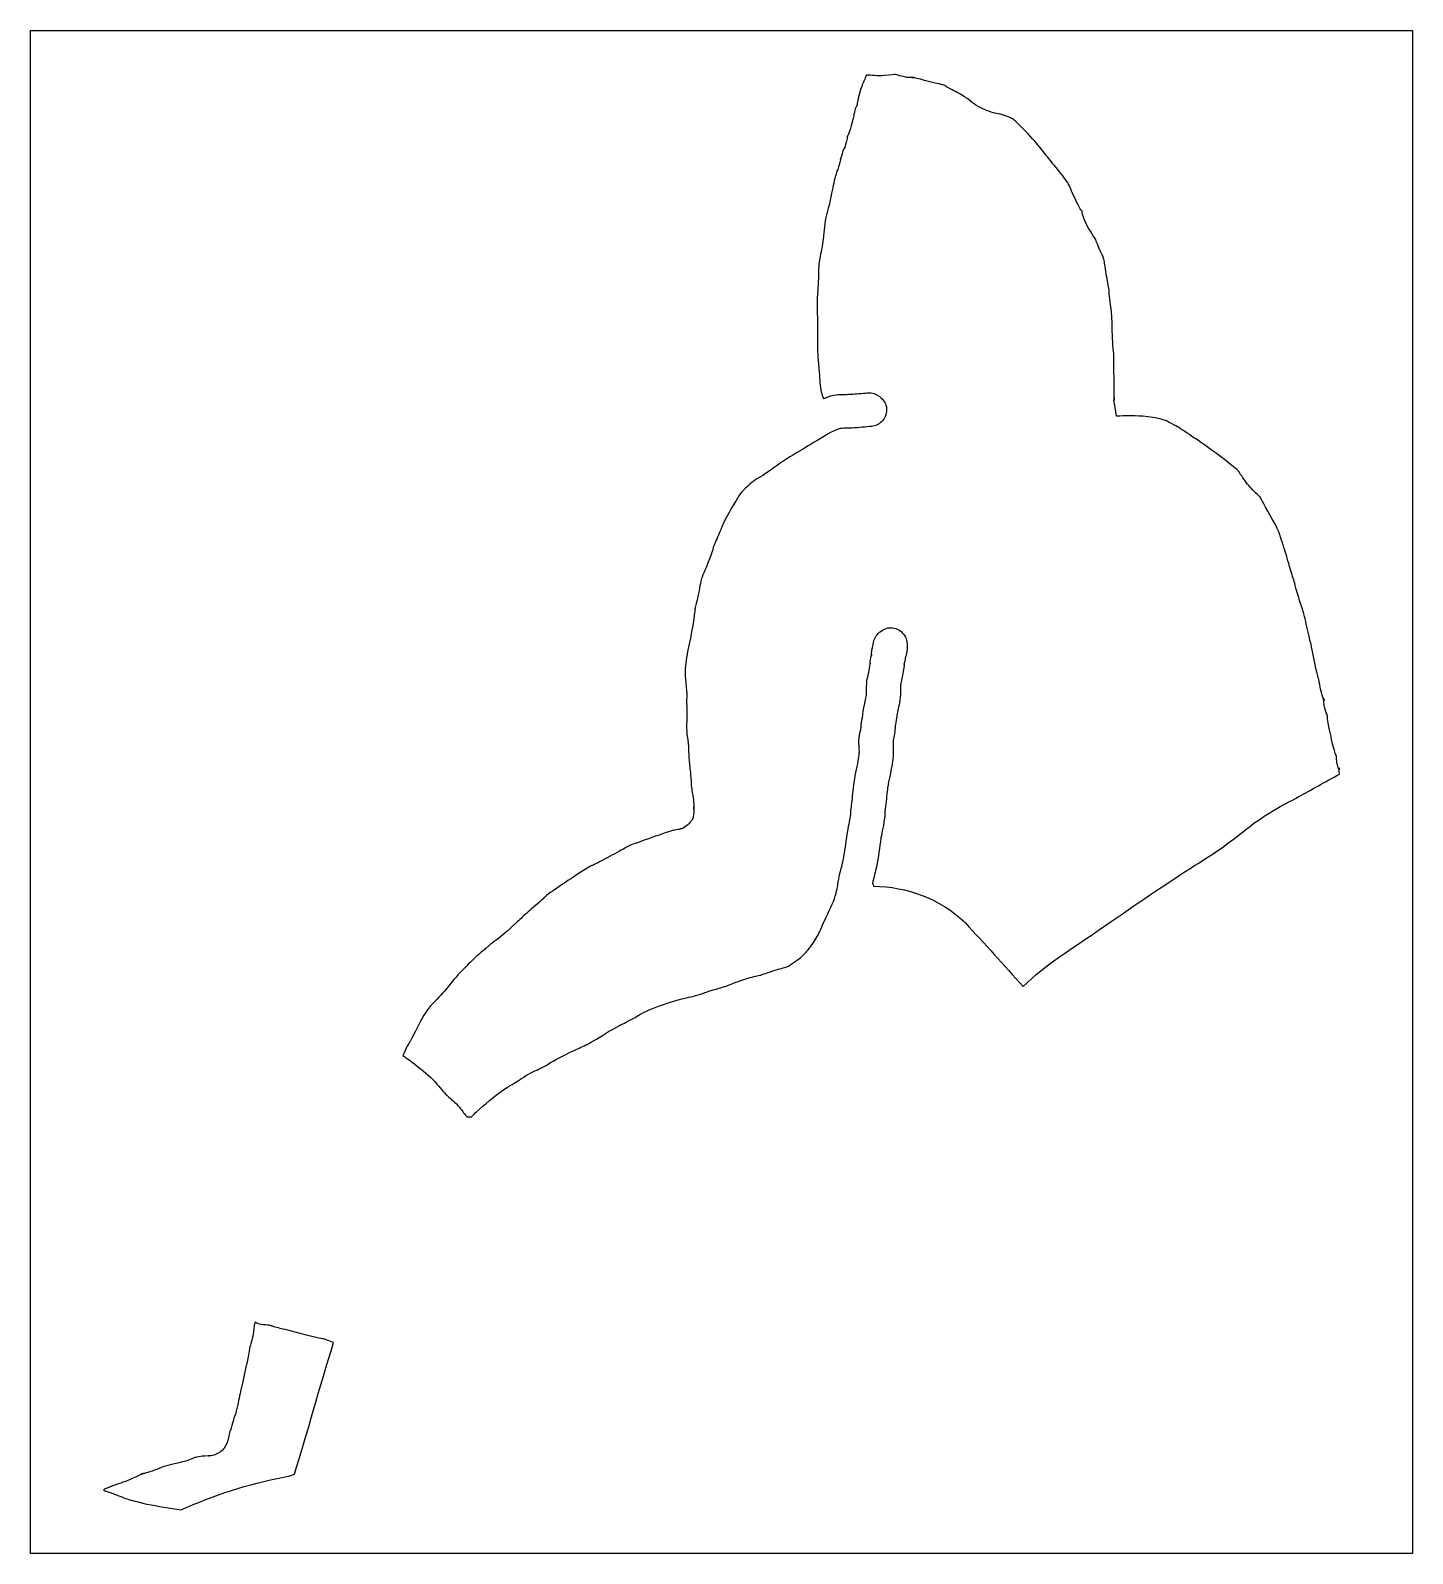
# Model space of a CAD drawing. Header units: millimetres. Extents: x -1461 to -1025, y 571 to 3922.
# Drawn here: x -1421 to -1225, y 3567.4 to 3783.4 of the extents above; entities that cross this region are included whole.
import ezdxf

# ---------------------------------------------------------------- set-up
doc = ezdxf.new("R2010")
doc.units = ezdxf.units.MM
doc.layers.add('Calque_1', color=7, linetype='CONTINUOUS')

msp = doc.modelspace()

# ---------------------------------------------------------------- linework, layer by layer
at = {"layer": 'Calque_1', "color": 5}
msp.add_lwpolyline([(-1421.0135, 3783.39508), (-1321.0134, 3783.39508), (-1225.0136, 3783.39508), (-1225.0136, 3567.39534), (-1421.0135, 3567.39534)], close=True, dxfattribs=at)
at = {"layer": 'Calque_1', "color": 7}
for points in [[(-1298.4298, 3777.21215), (-1298.4398, 3777.21015), (-1298.4298, 3777.20815), (-1298.4298, 3777.21015)], [(-1291.3284, 3775.58034)], [(-1267.3361, 3731.19035)], [(-1301.7531, 3694.77494)], [(-1297.0909, 3693.5807)], [(-1237.5777, 3688.38304)], [(-1237.1105, 3686.35323), (-1237.1105, 3686.35323)], [(-1326.9474, 3673.32354)]]:
    msp.add_lwpolyline(points, close=True, dxfattribs=at)
for points in [[(-1298.4329, 3777.20826), (-1298.4293, 3777.20815)], [(-1271.8877, 3757.6048), (-1271.8877, 3757.76035)], [(-1267.3482, 3730.92388), (-1267.3482, 3730.95388)], [(-1267.3382, 3731.73456), (-1267.3382, 3731.71646)], [(-1267.3361, 3731.19029), (-1267.3361, 3731.19029), (-1267.3361, 3731.17429)], [(-1267.3361, 3731.03319), (-1267.3361, 3731.09109), (-1267.3361, 3731.06269), (-1267.3361, 3731.07459)], [(-1267.3252, 3730.96208), (-1267.3252, 3731.12796)], [(-1267.2972, 3731.32692), (-1267.3182, 3731.33092)], [(-1266.9797, 3728.6987), (-1267.3022, 3730.48102)], [(-1299.7018, 3728.90664), (-1299.7168, 3728.86534)], [(-1299.6005, 3729.82494), (-1299.6005, 3729.82442), (-1299.6005, 3729.8239), (-1299.6005, 3729.82338), (-1299.6005, 3729.82287), (-1299.6005, 3729.82235), (-1299.6005, 3729.82183), (-1299.6005, 3729.82132), (-1299.6005, 3729.8208), (-1299.6005, 3729.82028), (-1299.6005, 3729.81977), (-1299.6005, 3729.81925), (-1299.6005, 3729.81873), (-1299.6005, 3729.81822), (-1299.6005, 3729.8177), (-1299.6005, 3729.81718), (-1299.6005, 3729.81667), (-1299.6005, 3729.81615), (-1299.6005, 3729.81563), (-1299.6005, 3729.81512), (-1299.6005, 3729.8146)], [(-1297.3337, 3697.94347), (-1297.3337, 3697.93747)], [(-1296.8458, 3697.15353), (-1296.8458, 3697.13653)], [(-1296.6975, 3696.23788), (-1296.6975, 3696.22338), (-1296.6975, 3696.21538)], [(-1301.7017, 3695.26571), (-1301.7017, 3695.26871)], [(-1296.7775, 3695.06145), (-1296.7775, 3695.04545)], [(-1328.1483, 3692.88255), (-1328.1483, 3692.87955)], [(-1327.993, 3688.39455), (-1327.993, 3688.38855)], [(-1327.914, 3686.47808), (-1327.914, 3686.47508)], [(-1303.1557, 3685.26756), (-1303.1557, 3685.27356)], [(-1298.1388, 3686.28888), (-1298.1388, 3686.27648)], [(-1298.4201, 3684.09842), (-1298.4201, 3684.07882)], [(-1298.3951, 3684.69053), (-1298.3951, 3684.68753)], [(-1298.6868, 3682.73317), (-1298.6868, 3682.71247)], [(-1298.6588, 3680.93945), (-1298.6588, 3680.92035)], [(-1298.8081, 3679.45222), (-1298.8081, 3679.43822)], [(-1326.9336, 3672.5674), (-1326.9336, 3672.5634), (-1326.9336, 3672.5554)], [(-1328.7208, 3670.19289), (-1328.7308, 3670.18989)], [(-1327.8545, 3670.69298), (-1327.8645, 3670.68898)], [(-1299.8732, 3671.93326), (-1299.8732, 3671.93026)], [(-1300.3967, 3668.88652), (-1300.3967, 3668.86122)], [(-1301.047, 3664.77257), (-1301.047, 3664.76657), (-1301.047, 3664.76357)], [(-1306.8782, 3660.67527), (-1306.8682, 3660.70317)], [(-1325.3798, 3646.92886), (-1325.3628, 3646.94076)], [(-1367.6158, 3639.32528), (-1367.6258, 3639.31438)], [(-1389.1519, 3600.22864), (-1389.1519, 3600.22664)], [(-1389.1491, 3600.22819), (-1389.1519, 3600.22864)], [(-1405.0037, 3578.72711), (-1404.9937, 3578.73011)], [(-1405.0019, 3578.72701), (-1405.0037, 3578.72711)]]:
    msp.add_lwpolyline(points, dxfattribs=at)
for points in [[(-1303.1019, 3775.58344), (-1302.9414, 3775.82408), (-1303.2205, 3775.22992), (-1303.3783, 3774.70959)], [(-1302.9349, 3775.98393), (-1302.9929, 3775.84627), (-1303.0059, 3775.72772), (-1303.1019, 3775.58344)], [(-1302.6518, 3776.6056), (-1302.7652, 3776.2767), (-1302.8576, 3776.06146), (-1302.9349, 3775.98393)], [(-1302.459, 3777.07844), (-1302.55, 3776.83802), (-1302.6269, 3776.63576), (-1302.6518, 3776.6056)], [(-1299.8922, 3776.99524), (-1300.9399, 3776.93634), (-1301.758, 3777.02294), (-1302.459, 3777.07844)], [(-1298.4293, 3777.20815), (-1298.4303, 3777.15925), (-1298.8681, 3777.05287), (-1299.8922, 3776.99524)], [(-1298.159, 3777.10542), (-1298.3371, 3777.16212), (-1298.3635, 3777.17882), (-1298.4329, 3777.20826)], [(-1297.2407, 3776.84807), (-1297.6144, 3776.93047), (-1297.9175, 3777.02856), (-1298.159, 3777.10542)], [(-1296.5503, 3776.71888), (-1296.7899, 3776.74938), (-1296.9656, 3776.78738), (-1297.2407, 3776.84807)], [(-1295.6785, 3776.73438), (-1295.8018, 3776.71298), (-1296.3107, 3776.68848), (-1296.5503, 3776.71888)], [(-1295.7405, 3776.68478), (-1295.9506, 3776.71268), (-1296.0298, 3776.71268), (-1295.9633, 3776.71268)], [(-1295.9633, 3776.71268), (-1295.8963, 3776.71268), (-1295.5553, 3776.75558), (-1295.6785, 3776.73438)], [(-1293.4874, 3776.11324), (-1294.5099, 3776.35446), (-1295.253, 3776.61757), (-1295.7405, 3776.68478)], [(-1291.332, 3775.58045), (-1291.6933, 3775.74712), (-1292.3653, 3775.8485), (-1293.4874, 3776.11324)], [(-1303.629, 3773.77477), (-1303.629, 3773.67657), (-1303.666, 3773.43921), (-1303.7675, 3773.03786)], [(-1303.4863, 3774.27655), (-1303.5483, 3774.01805), (-1303.5925, 3773.88169), (-1303.629, 3773.77477)], [(-1303.3783, 3774.70959), (-1303.4003, 3774.63599), (-1303.4323, 3774.50086), (-1303.4863, 3774.27655)], [(-1291.2604, 3775.55454), (-1291.3204, 3775.58674), (-1291.3354, 3775.58984), (-1291.3284, 3775.58034)], [(-1290.8943, 3775.30605), (-1291.1833, 3775.47128), (-1291.3183, 3775.56163), (-1291.332, 3775.58045)], [(-1291.3284, 3775.58034), (-1291.3084, 3775.57134), (-1291.2784, 3775.56404), (-1291.2604, 3775.55454)], [(-1289.0686, 3774.32575), (-1289.4476, 3774.57202), (-1290.0714, 3774.83403), (-1290.8943, 3775.30605)], [(-1287.7136, 3773.41314), (-1288.1089, 3773.70355), (-1288.5668, 3773.99954), (-1289.0686, 3774.32575)], [(-1304.2114, 3771.61521), (-1304.2314, 3771.54311), (-1304.2584, 3771.1436), (-1304.462, 3770.45507)], [(-1303.9876, 3772.40844), (-1304.0546, 3772.19146), (-1304.1231, 3771.93967), (-1304.2114, 3771.61521)], [(-1303.8837, 3772.62497), (-1303.8937, 3772.59727), (-1303.9717, 3772.45689), (-1303.9876, 3772.40844)], [(-1303.7675, 3773.03786), (-1303.8035, 3772.89575), (-1303.7105, 3773.11806), (-1303.8837, 3772.62497)], [(-1286.9302, 3772.80543), (-1287.5624, 3773.19249), (-1287.7787, 3773.46098), (-1287.7136, 3773.41314)], [(-1284.4518, 3771.72746), (-1285.3732, 3771.98622), (-1286.1138, 3772.30552), (-1286.9302, 3772.80543)], [(-1283.4508, 3771.52695), (-1283.4608, 3771.52995), (-1283.8035, 3771.54525), (-1284.4518, 3771.72746)], [(-1281.5962, 3770.78074), (-1281.9381, 3771.03985), (-1282.6158, 3771.30965), (-1283.4508, 3771.52695)], [(-1304.462, 3770.45507), (-1304.534, 3770.21097), (-1304.622, 3769.68739), (-1304.9049, 3768.98746)], [(-1280.296, 3769.49607), (-1280.9204, 3770.10993), (-1281.3349, 3770.58276), (-1281.5962, 3770.78074)], [(-1279.8903, 3769.1333), (-1279.8443, 3769.0861), (-1279.9893, 3769.195), (-1280.296, 3769.49607)], [(-1305.4149, 3767.2222), (-1305.4579, 3767.09305), (-1305.4899, 3766.99788), (-1305.5255, 3766.90025)], [(-1305.1906, 3768.31825), (-1305.1586, 3768.34815), (-1305.1696, 3767.96453), (-1305.4149, 3767.2222)], [(-1304.9049, 3768.98746), (-1305.0844, 3768.54307), (-1305.1922, 3768.2947), (-1305.1906, 3768.31825)], [(-1277.1908, 3765.97122), (-1278.1229, 3767.12358), (-1278.9921, 3768.22258), (-1279.8903, 3769.1333)], [(-1306.1601, 3765.08796), (-1306.1261, 3765.2271), (-1306.1311, 3765.03476), (-1306.2645, 3764.53192)], [(-1305.9053, 3765.90651), (-1306.0379, 3765.42939), (-1306.1421, 3765.16233), (-1306.1601, 3765.08796)], [(-1305.7983, 3766.34266), (-1305.7883, 3766.35566), (-1305.8093, 3766.25296), (-1305.9053, 3765.90651)], [(-1305.5255, 3766.90025), (-1305.5595, 3766.80755), (-1305.4555, 3766.86075), (-1305.7983, 3766.34266)], [(-1275.5934, 3763.98788), (-1276.1499, 3764.66545), (-1276.6757, 3765.33445), (-1277.1908, 3765.97122)], [(-1306.6996, 3763.29892), (-1306.7796, 3763.04156), (-1306.8578, 3762.74744), (-1306.943, 3762.41939)], [(-1306.2645, 3764.53192), (-1306.4545, 3763.81371), (-1306.6614, 3763.42137), (-1306.6996, 3763.29892)], [(-1273.8742, 3761.72187), (-1274.2725, 3762.40684), (-1274.872, 3763.10946), (-1275.5934, 3763.98788)], [(-1306.943, 3762.41939), (-1307.164, 3761.56846), (-1307.3336, 3760.61375), (-1307.5435, 3759.58339)], [(-1272.9182, 3759.64034), (-1273.3769, 3760.57368), (-1273.6235, 3761.29081), (-1273.8742, 3761.72187)], [(-1307.5435, 3759.58339), (-1307.8133, 3758.25896), (-1308.1744, 3757.20894), (-1308.3124, 3756.36188)], [(-1272.2329, 3758.27143), (-1272.5262, 3758.79938), (-1272.7344, 3759.26648), (-1272.9182, 3759.64034)], [(-1308.3124, 3756.36188), (-1308.4769, 3755.35257), (-1308.5208, 3754.12724), (-1308.7609, 3752.71352)], [(-1271.8877, 3757.76035), (-1271.9767, 3757.87587), (-1272.0794, 3757.9951), (-1272.2329, 3758.27143)], [(-1271.7311, 3757.04308), (-1271.7741, 3757.16042), (-1271.8041, 3757.11268), (-1271.8877, 3757.6048)], [(-1271.5689, 3756.62192), (-1271.6379, 3756.79723), (-1271.6885, 3756.92577), (-1271.7311, 3757.04308)], [(-1269.9793, 3753.80039), (-1270.2895, 3754.37305), (-1271.0261, 3755.24704), (-1271.5689, 3756.62192)], [(-1308.7609, 3752.71352), (-1308.9286, 3751.72615), (-1309.1287, 3750.9226), (-1309.2002, 3750.27956)], [(-1269.3132, 3752.14829), (-1269.6894, 3752.99022), (-1269.8477, 3753.55745), (-1269.9793, 3753.80039)], [(-1269.0135, 3751.59535), (-1268.9615, 3751.48965), (-1269.0945, 3751.65805), (-1269.3132, 3752.14829)], [(-1309.2002, 3750.27956), (-1309.2892, 3749.48383), (-1309.2512, 3748.52206), (-1309.3061, 3747.34382)], [(-1268.7944, 3750.94785), (-1268.9466, 3751.46177), (-1268.8764, 3751.31632), (-1269.0135, 3751.59535)], [(-1268.4647, 3748.88389), (-1268.6362, 3749.87197), (-1268.6799, 3750.56156), (-1268.7944, 3750.94785)], [(-1268.057, 3746.58119), (-1268.112, 3747.17033), (-1268.2996, 3747.93298), (-1268.4647, 3748.88389)], [(-1309.4105, 3746.00437), (-1309.4715, 3744.61412), (-1309.4105, 3743.11317), (-1309.3955, 3741.51472)], [(-1309.3061, 3747.34382), (-1309.3341, 3746.73994), (-1309.3971, 3746.29533), (-1309.4105, 3746.00437)], [(-1268.006, 3745.72078), (-1268.045, 3746.15631), (-1268.044, 3746.44443), (-1268.057, 3746.58119)], [(-1267.6695, 3742.97469), (-1267.7145, 3743.68023), (-1267.9053, 3744.58863), (-1268.006, 3745.72078)], [(-1309.3955, 3741.51472), (-1309.3855, 3740.05565), (-1309.4325, 3738.69766), (-1309.3725, 3737.43952)], [(-1267.5388, 3739.20231), (-1267.6258, 3740.59214), (-1267.5988, 3741.85561), (-1267.6695, 3742.97469)], [(-1267.3962, 3737.60137), (-1267.4162, 3737.98595), (-1267.4962, 3738.51723), (-1267.5388, 3739.20231)], [(-1309.3725, 3737.43952), (-1309.3385, 3736.73954), (-1309.2735, 3736.20051), (-1309.1963, 3735.36109)], [(-1267.3462, 3733.79334), (-1267.3622, 3735.14861), (-1267.3352, 3736.42094), (-1267.3962, 3737.60137)], [(-1309.1963, 3735.36109), (-1309.0922, 3734.22389), (-1309.0657, 3733.24635), (-1308.9395, 3732.43207)], [(-1267.3282, 3731.82188), (-1267.2952, 3732.31271), (-1267.3382, 3732.978), (-1267.3462, 3733.79334)], [(-1308.9395, 3732.43207), (-1308.8895, 3732.11227), (-1308.7363, 3731.69117), (-1308.5359, 3731.18253)], [(-1308.5359, 3731.18253), (-1308.3195, 3731.27073), (-1308.1161, 3731.36808), (-1307.8863, 3731.44608)], [(-1307.8863, 3731.44608), (-1306.8105, 3731.81126), (-1305.8821, 3731.77898), (-1305.2663, 3731.7856)], [(-1305.2663, 3731.7856), (-1305.1673, 3731.7856), (-1305.0523, 3731.7992), (-1304.9506, 3731.8026)], [(-1304.9506, 3731.8026), (-1304.2295, 3731.8264), (-1303.4347, 3731.9003), (-1302.5755, 3731.9783)], [(-1302.5755, 3731.9783), (-1302.4453, 3731.9902), (-1302.3292, 3732.0011), (-1302.1957, 3732.0124)], [(-1302.1957, 3732.0124), (-1301.633739, 3732.033166), (-1301.08233, 3731.855939), (-1300.6377, 3731.51165)], [(-1300.6377, 3731.51165), (-1300.536319, 3731.438931), (-1300.440763, 3731.358417), (-1300.3519, 3731.27084)], [(-1300.3519, 3731.27084), (-1299.940475, 3730.891252), (-1299.674679, 3730.379787), (-1299.6005, 3729.82494)], [(-1267.3382, 3730.73526), (-1267.3662, 3731.05694), (-1267.3482, 3730.9096), (-1267.3482, 3730.92388)], [(-1267.3382, 3731.71646), (-1267.3482, 3731.66426), (-1267.3386, 3731.71146), (-1267.3282, 3731.82188)], [(-1267.3482, 3730.95388), (-1267.3482, 3730.99178), (-1267.3352, 3731.01098), (-1267.3352, 3731.04738)], [(-1267.3282, 3731.25552), (-1267.3282, 3731.48063), (-1267.3382, 3731.71286), (-1267.3382, 3731.73456)], [(-1267.3022, 3730.48102), (-1267.3022, 3730.48104), (-1267.3342, 3730.69505), (-1267.3382, 3730.73526)], [(-1267.3361, 3731.07459), (-1267.3361, 3731.15139), (-1267.3361, 3731.19299), (-1267.3361, 3731.19035)], [(-1267.3361, 3731.17429), (-1267.3361, 3731.16529), (-1267.3261, 3731.12359), (-1267.3261, 3731.10399)], [(-1267.3261, 3731.10399), (-1267.3261, 3731.08439), (-1267.3361, 3731.04139), (-1267.3361, 3731.03319)], [(-1267.3352, 3731.04738), (-1267.3352, 3731.03048), (-1267.335, 3731.03438), (-1267.3352, 3731.01168)], [(-1267.3352, 3731.01168), (-1267.3352, 3730.99708), (-1267.3252, 3730.98348), (-1267.3252, 3730.96208)], [(-1267.3182, 3731.33092), (-1267.3182, 3731.33092), (-1267.3282, 3731.28862), (-1267.3282, 3731.25552)], [(-1267.3252, 3731.12796), (-1267.3252, 3731.20276), (-1267.3052, 3731.25844), (-1267.2972, 3731.32692)], [(-1299.7168, 3728.86534), (-1299.809481, 3728.585958), (-1299.952765, 3728.326009), (-1300.1395, 3728.09847)], [(-1299.6005, 3729.8146), (-1299.575819, 3729.508252), (-1299.610209, 3729.200015), (-1299.7018, 3728.90664)], [(-1263.2389, 3728.6775), (-1265.011, 3728.78794), (-1265.5631, 3728.7391), (-1266.9797, 3728.6987)], [(-1260.4933, 3728.21344), (-1261.3692, 3728.46792), (-1262.2841, 3728.61686), (-1263.2389, 3728.6775)], [(-1259.9378, 3728.05583), (-1259.9148, 3728.04573), (-1260.0997, 3728.09903), (-1260.4933, 3728.21344)], [(-1306.3437, 3726.89594), (-1307.3381, 3726.55839), (-1308.4904, 3725.80269), (-1309.866, 3724.99063)], [(-1305.2161, 3726.98124), (-1305.9538, 3726.97324), (-1306.0921, 3726.98141), (-1306.3437, 3726.89594)], [(-1304.9412, 3727.00084), (-1305.0412, 3726.99784), (-1305.1147, 3726.98124), (-1305.2161, 3726.98124)], [(-1302.0334, 3727.20806), (-1302.9162, 3727.12766), (-1303.8845, 3727.02804), (-1304.9412, 3727.00084)], [(-1301.7874, 3727.22506), (-1301.8604, 3727.21906), (-1301.9587, 3727.21486), (-1302.0334, 3727.20806)], [(-1301.7374, 3727.23956), (-1301.754014, 3727.234546), (-1301.770681, 3727.229712), (-1301.7874, 3727.22506)], [(-1300.9385, 3727.47004), (-1301.189362, 3727.347317), (-1301.459719, 3727.26932), (-1301.7374, 3727.23956)], [(-1300.8495, 3727.51554), (-1300.878848, 3727.499757), (-1300.908521, 3727.484587), (-1300.9385, 3727.47004)], [(-1300.1885, 3728.04367), (-1300.37582, 3727.829872), (-1300.59963, 3727.651051), (-1300.8495, 3727.51554)], [(-1300.1395, 3728.09847), (-1300.155553, 3728.079954), (-1300.171888, 3728.061685), (-1300.1885, 3728.04367)], [(-1258.2102, 3727.11325), (-1258.3917, 3727.22631), (-1260.087, 3728.12036), (-1259.9378, 3728.05583)], [(-1255.6729, 3725.4131), (-1256.5763, 3726.021), (-1257.4088, 3726.61393), (-1258.2102, 3727.11325)], [(-1309.866, 3724.99063), (-1310.986, 3724.32952), (-1312.1008, 3723.64993), (-1313.2234, 3722.96027)], [(-1251.1595, 3722.10167), (-1252.5888, 3723.26864), (-1254.1011, 3724.35545), (-1255.6729, 3725.4131)], [(-1314.7602, 3721.99702), (-1314.9086, 3721.89375), (-1315.1545, 3721.68673), (-1315.5281, 3721.41773)], [(-1314.014, 3722.46882), (-1314.3809, 3722.23954), (-1314.8973, 3721.90169), (-1314.7602, 3721.99702)], [(-1313.2234, 3722.96027), (-1313.2634, 3722.93537), (-1313.6472, 3722.69809), (-1314.014, 3722.46882)], [(-1249.9869, 3721.19733), (-1250.2324, 3721.40522), (-1250.6442, 3721.68096), (-1251.1595, 3722.10167)], [(-1318.1254, 3719.72481), (-1318.7463, 3719.32119), (-1319.9173, 3718.24378), (-1320.3036, 3717.72803)], [(-1317.1652, 3720.29376), (-1317.6491, 3719.97801), (-1317.9861, 3719.81535), (-1318.1254, 3719.72481)], [(-1315.5281, 3721.41773), (-1316.0589, 3721.03559), (-1316.614, 3720.65346), (-1317.1652, 3720.29376)], [(-1249.5167, 3720.66197), (-1249.7004, 3720.8826), (-1249.914, 3721.13547), (-1249.9869, 3721.19733)], [(-1249.2376, 3720.22995), (-1249.2896, 3720.32145), (-1249.4323, 3720.33301), (-1249.5167, 3720.66197)], [(-1248.7638, 3719.52819), (-1248.9769, 3719.82081), (-1249.0755, 3719.94526), (-1249.2376, 3720.22995)], [(-1247.2646, 3717.8394), (-1247.7726, 3718.32554), (-1248.2963, 3718.88639), (-1248.7638, 3719.52819)], [(-1320.3036, 3717.72803), (-1320.6048, 3717.32578), (-1320.9192, 3716.77025), (-1321.3206, 3716.10229)], [(-1246.705, 3717.32522), (-1246.744, 3717.37322), (-1246.8496, 3717.4421), (-1247.2646, 3717.8394)], [(-1321.3206, 3716.10229), (-1321.9006, 3715.13699), (-1322.4236, 3714.24293), (-1322.8073, 3713.37377)], [(-1245.8632, 3715.79146), (-1246.3062, 3716.60159), (-1246.5545, 3717.14083), (-1246.705, 3717.32522)], [(-1243.8235, 3711.87491), (-1244.2232, 3713.02563), (-1245.022, 3714.25339), (-1245.8632, 3715.79146)], [(-1322.8073, 3713.37377), (-1322.9906, 3712.95846), (-1323.1795, 3712.43507), (-1323.4377, 3711.83071)], [(-1323.4377, 3711.83071), (-1323.7812, 3711.02708), (-1324.1002, 3710.39204), (-1324.2589, 3709.9161)], [(-1243.6566, 3711.24187), (-1243.8134, 3711.72857), (-1243.8478, 3711.94524), (-1243.8235, 3711.87491)], [(-1243.3594, 3710.43623), (-1243.3944, 3710.54032), (-1243.5146, 3710.80176), (-1243.6566, 3711.24187)], [(-1324.4471, 3709.18126), (-1324.8957, 3707.80798), (-1325.4421, 3706.75105), (-1325.7716, 3705.85382)], [(-1324.4211, 3709.24586), (-1324.4311, 3709.21886), (-1324.4391, 3709.20806), (-1324.4471, 3709.18126)], [(-1324.2589, 3709.9161), (-1324.2159, 3710.04339), (-1324.2399, 3709.81175), (-1324.4211, 3709.24586)], [(-1242.4623, 3707.38422), (-1242.7698, 3708.46716), (-1243.0436, 3709.49549), (-1243.3594, 3710.43623)], [(-1241.7905, 3705.24792), (-1241.9645, 3705.84744), (-1242.2251, 3706.54841), (-1242.4623, 3707.38422)], [(-1325.8396, 3705.68329), (-1325.9975, 3705.22445), (-1326.1241, 3704.24119), (-1326.3476, 3703.15166)], [(-1325.7716, 3705.85382), (-1325.7886, 3705.80782), (-1325.8236, 3705.72843), (-1325.8396, 3705.68329)], [(-1241.4314, 3703.8387), (-1241.6212, 3704.4747), (-1241.7053, 3704.95421), (-1241.7905, 3705.24792)], [(-1326.3476, 3703.15166), (-1326.5103, 3702.35839), (-1326.7041, 3701.79557), (-1326.7755, 3701.42928)], [(-1240.4284, 3700.65079), (-1240.6808, 3701.59606), (-1241.073, 3702.63837), (-1241.4314, 3703.8387)], [(-1326.8455, 3700.77713), (-1326.8815, 3700.41978), (-1326.9015, 3700.12972), (-1326.954, 3699.77719)], [(-1326.7755, 3701.42928), (-1326.7375, 3701.62158), (-1326.8105, 3701.13445), (-1326.8455, 3700.77713)], [(-1239.7426, 3697.67371), (-1239.984, 3698.73928), (-1240.1832, 3699.733), (-1240.4284, 3700.65079)], [(-1326.967, 3699.70849), (-1327.1586, 3698.44648), (-1327.4176, 3697.27047), (-1327.647, 3696.16917)], [(-1326.954, 3699.77719), (-1326.954, 3699.75259), (-1326.964, 3699.73309), (-1326.967, 3699.70849)], [(-1300.8104, 3697.8613), (-1300.723638, 3697.956939), (-1300.629298, 3698.045419), (-1300.5283, 3698.12588)], [(-1300.5283, 3698.12588), (-1300.103367, 3698.488762), (-1299.565129, 3698.691994), (-1299.0064, 3698.70053)], [(-1299.0064, 3698.70053), (-1298.370529, 3698.679856), (-1297.768885, 3698.407553), (-1297.3337, 3697.94347)], [(-1297.3337, 3697.93747), (-1297.121857, 3697.7102), (-1296.956158, 3697.44396), (-1296.8458, 3697.15353)], [(-1327.647, 3696.16917), (-1327.8915, 3694.99543), (-1328.0995, 3693.90093), (-1328.1483, 3692.88255)], [(-1301.7017, 3695.26871), (-1301.6617, 3695.52684), (-1301.7187, 3695.47246), (-1301.5477, 3696.00769)], [(-1301.5477, 3696.00769), (-1301.5257, 3696.07679), (-1301.5477, 3696.15681), (-1301.4827, 3696.30844)], [(-1301.4827, 3696.30844), (-1301.4825, 3696.34364), (-1301.4832, 3696.33934), (-1301.4827, 3696.37974)], [(-1301.4827, 3696.37974), (-1301.437933, 3696.936806), (-1301.200162, 3697.460785), (-1300.8104, 3697.8613)], [(-1296.8458, 3697.13653), (-1296.739459, 3696.849192), (-1296.689119, 3696.54415), (-1296.6975, 3696.23788)], [(-1296.6975, 3696.21538), (-1296.6975, 3696.23598), (-1296.6135, 3695.84618), (-1296.7775, 3695.08625)], [(-1239.3287, 3695.99939), (-1239.4247, 3696.44511), (-1239.5898, 3696.99924), (-1239.7426, 3697.67371)], [(-1238.553, 3692.2513), (-1238.838, 3693.54747), (-1239.0702, 3694.8011), (-1239.3287, 3695.99939)], [(-1302.2273, 3691.91863), (-1302.1026, 3692.5858), (-1301.973, 3693.1877), (-1301.9043, 3693.68287)], [(-1301.9043, 3693.68287), (-1301.9393, 3693.4276), (-1301.9633, 3693.60057), (-1301.8753, 3694.19084)], [(-1301.8753, 3694.19084), (-1301.8343, 3694.46491), (-1301.7943, 3694.64998), (-1301.7637, 3694.77479)], [(-1301.7637, 3694.77479), (-1301.7637, 3694.84809), (-1301.7457, 3694.98375), (-1301.7017, 3695.26571)], [(-1301.7531, 3694.77494), (-1301.7631, 3694.68214), (-1301.7431, 3694.71404), (-1301.7051, 3694.95167)], [(-1301.7051, 3694.95167), (-1301.7051, 3694.94967), (-1301.7261, 3694.88377), (-1301.7531, 3694.77494)], [(-1296.9845, 3694.20155), (-1297.0415, 3693.84435), (-1297.086, 3693.67084), (-1297.1117, 3693.5804)], [(-1296.9575, 3694.41342), (-1296.9685, 3694.32972), (-1296.9675, 3694.32242), (-1296.9845, 3694.20155)], [(-1296.9475, 3694.44032), (-1296.9475, 3694.42732), (-1296.9475, 3694.42682), (-1296.9575, 3694.41342)], [(-1296.7775, 3695.04545), (-1296.8175, 3694.85672), (-1296.8225, 3694.73199), (-1296.9475, 3694.44032)], [(-1296.7775, 3695.08625), (-1296.7875, 3695.06955), (-1296.7776, 3695.07825), (-1296.7775, 3695.06145)], [(-1328.1483, 3692.87955), (-1328.1383, 3692.98589), (-1328.1483, 3691.61588), (-1328.1623, 3691.95092)], [(-1328.1623, 3691.95092), (-1328.1393, 3691.48057), (-1328.0231, 3690.74734), (-1327.983, 3689.86784)], [(-1302.3859, 3691.09491), (-1302.3269, 3691.64636), (-1302.2273, 3691.91466), (-1302.2273, 3691.91863)], [(-1297.1597, 3693.02594), (-1297.2636, 3692.27775), (-1297.412, 3691.60854), (-1297.5183, 3691.04001)], [(-1297.1117, 3693.5804), (-1297.1017, 3693.5638), (-1297.1113, 3693.39617), (-1297.1597, 3693.04244)], [(-1297.1597, 3693.04244), (-1297.1597, 3693.02234), (-1297.1597, 3693.04644), (-1297.1597, 3693.02594)], [(-1297.1169, 3693.4872), (-1297.1176, 3693.4832), (-1297.1009, 3693.5449), (-1297.0909, 3693.5807)], [(-1297.0909, 3693.5807), (-1297.1009, 3693.5897), (-1297.1039, 3693.5694), (-1297.1169, 3693.4872)], [(-1238.3065, 3691.3542), (-1238.3175, 3691.4066), (-1238.4313, 3691.69777), (-1238.553, 3692.2513)], [(-1327.983, 3689.86784), (-1327.8675, 3688.95575), (-1327.993, 3688.44244), (-1327.993, 3688.39455)], [(-1302.4679, 3689.08005), (-1302.4259, 3689.37225), (-1302.4979, 3690.04301), (-1302.3859, 3691.09491)], [(-1297.6222, 3690.55012), (-1297.6522, 3690.20105), (-1297.5782, 3689.49609), (-1297.7222, 3688.44534)], [(-1297.5183, 3691.04001), (-1297.5773, 3690.7238), (-1297.6133, 3690.56104), (-1297.6222, 3690.55012)], [(-1238.1153, 3690.25762), (-1238.2214, 3690.77657), (-1238.2619, 3691.1465), (-1238.3065, 3691.3542)], [(-1237.7019, 3688.72438), (-1237.9133, 3689.36499), (-1237.9917, 3689.65273), (-1238.1153, 3690.25762)], [(-1327.993, 3688.38855), (-1327.983, 3687.92205), (-1327.914, 3687.28612), (-1327.914, 3686.47808)], [(-1302.8622, 3687.10601), (-1302.7146, 3687.94324), (-1302.5374, 3688.59216), (-1302.4679, 3689.08005)], [(-1297.7332, 3688.35284), (-1297.8598, 3687.49202), (-1298.0459, 3686.81022), (-1298.1388, 3686.28888)], [(-1297.7222, 3688.40714), (-1297.7222, 3688.38434), (-1297.7322, 3688.37534), (-1297.7332, 3688.35284)], [(-1297.7222, 3688.44534), (-1297.7222, 3688.42624), (-1297.7217, 3688.42624), (-1297.7222, 3688.40714)], [(-1237.5841, 3688.3828), (-1237.6061, 3688.4413), (-1237.6431, 3688.54508), (-1237.7019, 3688.72438)], [(-1237.5321, 3687.65003), (-1237.5731, 3687.91638), (-1237.5821, 3688.17826), (-1237.5841, 3688.3828)], [(-1237.5777, 3688.66468), (-1237.5777, 3688.65668), (-1237.5787, 3688.52291), (-1237.5777, 3688.38304)], [(-1237.5677, 3688.40888), (-1237.5327, 3688.27429), (-1237.5777, 3688.68428), (-1237.5777, 3688.66468)], [(-1237.5777, 3688.38308), (-1237.5517, 3688.31488), (-1237.5467, 3688.31358), (-1237.5677, 3688.40888)], [(-1237.1414, 3686.39016), (-1237.2533, 3686.60318), (-1237.4641, 3687.20667), (-1237.5321, 3687.65003)], [(-1327.914, 3686.47508), (-1327.9142, 3685.63828), (-1327.982, 3685.01155), (-1327.968, 3684.58941)], [(-1303.1827, 3684.65985), (-1303.2007, 3684.50186), (-1303.2237, 3684.70685), (-1303.1557, 3685.26756)], [(-1303.1557, 3685.27356), (-1303.0937, 3685.77335), (-1303.0147, 3686.02132), (-1303.0121, 3686.03269)], [(-1303.0121, 3686.03269), (-1302.9771, 3686.25201), (-1302.9491, 3686.61322), (-1302.8622, 3687.10601)], [(-1298.2768, 3685.27396), (-1298.3478, 3684.83549), (-1298.4007, 3684.64505), (-1298.3951, 3684.69053)], [(-1298.1388, 3686.27648), (-1298.1728, 3686.08127), (-1298.2008, 3685.74433), (-1298.2768, 3685.27396)], [(-1237.1164, 3686.35296), (-1237.1164, 3686.35096), (-1237.1064, 3686.32526), (-1237.1414, 3686.39016)], [(-1237.1064, 3686.31316), (-1237.1164, 3686.34596), (-1237.1164, 3686.35146), (-1237.1164, 3686.35296)], [(-1236.9219, 3684.92048), (-1237.0614, 3685.76157), (-1237.0645, 3686.16991), (-1237.1064, 3686.31316)], [(-1327.968, 3684.58941), (-1327.958, 3684.28609), (-1327.937, 3684.04686), (-1327.919, 3683.79101)], [(-1327.919, 3683.79101), (-1327.909, 3683.6462), (-1327.906, 3683.46893), (-1327.891, 3683.33987)], [(-1327.891, 3683.33987), (-1327.908, 3683.49727), (-1327.837, 3683.30047), (-1327.7716, 3682.72854)], [(-1303.4598, 3681.0487), (-1303.4498, 3681.43319), (-1303.6218, 3682.23845), (-1303.4328, 3683.45113)], [(-1303.4328, 3683.45113), (-1303.3227, 3684.15674), (-1303.1954, 3684.55155), (-1303.1827, 3684.65985)], [(-1298.4201, 3684.07882), (-1298.5091, 3683.34257), (-1298.656, 3682.90636), (-1298.6868, 3682.73317)], [(-1298.3951, 3684.68753), (-1298.3761, 3684.84128), (-1298.3551, 3684.64963), (-1298.4201, 3684.09842)], [(-1236.571, 3683.27666), (-1236.668, 3683.71839), (-1236.8136, 3684.26763), (-1236.9219, 3684.92048)], [(-1236.093, 3681.27213), (-1236.3813, 3682.11851), (-1236.4701, 3682.81705), (-1236.571, 3683.27666)], [(-1327.7716, 3682.72854), (-1327.6379, 3681.55723), (-1327.6846, 3680.59953), (-1327.6217, 3679.8977)], [(-1303.5689, 3680.09682), (-1303.5209, 3680.44602), (-1303.4625, 3680.96892), (-1303.4598, 3681.0487)], [(-1298.6588, 3680.92035), (-1298.6748, 3680.29459), (-1298.7627, 3679.77615), (-1298.8081, 3679.45222)], [(-1298.6868, 3682.71247), (-1298.7178, 3682.5157), (-1298.6348, 3681.9668), (-1298.6588, 3680.93945)], [(-1235.8057, 3680.46649), (-1235.8297, 3680.51769), (-1235.907, 3680.72595), (-1236.093, 3681.27213)], [(-1327.6217, 3679.8977), (-1327.5697, 3679.31437), (-1327.4629, 3678.63489), (-1327.3871, 3677.85132)], [(-1304.2076, 3676.78436), (-1304.0079, 3678.11921), (-1303.6927, 3679.20531), (-1303.5689, 3680.09682)], [(-1298.8221, 3679.36172), (-1299.0075, 3678.07445), (-1299.3044, 3677.01544), (-1299.4417, 3676.13814)], [(-1298.8081, 3679.43822), (-1298.8081, 3679.40742), (-1298.8181, 3679.39222), (-1298.8221, 3679.36172)], [(-1235.7827, 3680.07892), (-1235.7987, 3680.30575), (-1235.8027, 3680.38275), (-1235.8057, 3680.46649)], [(-1235.4303, 3678.65316), (-1235.3963, 3678.44455), (-1235.6968, 3678.89899), (-1235.7827, 3680.07892)], [(-1235.4053, 3678.27748), (-1235.4303, 3678.51534), (-1235.4303, 3678.81472), (-1235.4303, 3678.80096)], [(-1235.4303, 3678.80096), (-1235.4303, 3678.78716), (-1235.4113, 3678.56618), (-1235.4303, 3678.65316)], [(-1327.3871, 3677.85132), (-1327.3191, 3677.15171), (-1327.3271, 3676.61743), (-1327.2941, 3676.25762)], [(-1304.5187, 3673.83208), (-1304.4187, 3674.67705), (-1304.374, 3675.67171), (-1304.2076, 3676.78436)], [(-1241.2134, 3674.69113), (-1239.3643, 3675.70933), (-1237.4004, 3676.84478), (-1235.3523, 3677.92659)], [(-1235.3523, 3677.92659), (-1235.3723, 3678.06666), (-1235.3853, 3678.0855), (-1235.4053, 3678.27748)], [(-1327.2941, 3676.25762), (-1327.2491, 3675.7579), (-1327.1044, 3675.09415), (-1327.0006, 3674.24379)], [(-1327.0006, 3674.24379), (-1326.9496, 3673.82885), (-1326.9466, 3673.54034), (-1326.9506, 3673.32343)], [(-1299.4537, 3676.07564), (-1299.5723, 3675.28344), (-1299.6206, 3674.33921), (-1299.7462, 3673.2722)], [(-1299.4417, 3676.13814), (-1299.4417, 3676.12124), (-1299.4517, 3676.09264), (-1299.4537, 3676.07564)], [(-1244.729, 3672.78686), (-1243.4782, 3673.53867), (-1242.2697, 3674.10958), (-1241.2134, 3674.69113)], [(-1326.9336, 3672.5554), (-1326.9616, 3671.97578), (-1327.0514, 3671.6764), (-1327.1507, 3671.50016)], [(-1326.9474, 3673.32354), (-1326.9594, 3673.32554), (-1326.9694, 3673.21578), (-1326.9574, 3672.98041)], [(-1326.9574, 3672.98041), (-1326.9574, 3673.02911), (-1326.9474, 3673.1635), (-1326.9474, 3673.32354)], [(-1326.9506, 3673.32343), (-1326.9336, 3673.31943), (-1326.9106, 3673.0735), (-1326.9336, 3672.5674)], [(-1305.1064, 3669.83491), (-1304.9458, 3670.77531), (-1304.7677, 3671.57018), (-1304.6863, 3672.21823)], [(-1304.6863, 3672.21823), (-1304.6763, 3672.27793), (-1304.6603, 3672.35572), (-1304.6543, 3672.41305)], [(-1304.6543, 3672.41305), (-1304.6643, 3672.35015), (-1304.6763, 3672.56736), (-1304.6293, 3673.059)], [(-1304.6293, 3673.059), (-1304.5873, 3673.50342), (-1304.5274, 3673.75839), (-1304.5187, 3673.83208)], [(-1299.8452, 3672.60661), (-1299.8452, 3672.66091), (-1299.8222, 3672.43469), (-1299.8732, 3671.93326)], [(-1299.7462, 3673.2722), (-1299.7942, 3672.86461), (-1299.8412, 3672.64471), (-1299.8452, 3672.60661)], [(-1252.4122, 3667.23629), (-1248.961, 3669.62743), (-1248.2296, 3670.68279), (-1244.729, 3672.78686)], [(-1329.9953, 3669.92949), (-1330.0463, 3669.91049), (-1330.1173, 3669.88289), (-1330.3343, 3669.80753)], [(-1329.6191, 3669.99359), (-1329.7597, 3669.96899), (-1329.8933, 3669.94669), (-1329.9953, 3669.92949)], [(-1329.1824, 3670.07469), (-1329.327, 3670.04539), (-1329.474, 3670.01899), (-1329.6191, 3669.99359)], [(-1328.9421, 3670.12839), (-1329.0423, 3670.10329), (-1329.1101, 3670.08919), (-1329.1824, 3670.07469)], [(-1328.7308, 3670.18989), (-1328.8376, 3670.15429), (-1328.892, 3670.14109), (-1328.9421, 3670.12839)], [(-1327.8645, 3670.68898), (-1328.5955, 3670.03261), (-1328.6177, 3670.22231), (-1328.7208, 3670.19289)], [(-1327.4302, 3671.16995), (-1327.5632, 3670.98429), (-1327.6086, 3670.91441), (-1327.8545, 3670.69298)], [(-1327.1507, 3671.50016), (-1327.2522, 3671.31982), (-1327.3632, 3671.2635), (-1327.4302, 3671.16995)], [(-1299.8732, 3671.93026), (-1299.9971, 3670.70354), (-1300.2652, 3669.70059), (-1300.3967, 3668.88652)], [(-1335.8048, 3667.89551), (-1336.3052, 3667.66874), (-1336.7999, 3667.37064), (-1337.4987, 3666.99737)], [(-1334.3521, 3668.41485), (-1334.9168, 3668.21011), (-1335.6697, 3667.95671), (-1335.8048, 3667.89551)], [(-1330.3343, 3669.80753), (-1331.7074, 3669.33109), (-1333.0514, 3668.88652), (-1334.3521, 3668.41485)], [(-1305.7356, 3665.85686), (-1305.5189, 3666.94236), (-1305.3735, 3668.14332), (-1305.1744, 3669.42874)], [(-1305.1744, 3669.42874), (-1305.1644, 3669.49154), (-1305.1574, 3669.54794), (-1305.1474, 3669.61115)], [(-1305.1474, 3669.61115), (-1305.1344, 3669.69325), (-1305.1194, 3669.755), (-1305.1064, 3669.83491)], [(-1300.4067, 3668.81212), (-1300.6013, 3667.57562), (-1300.7494, 3666.21823), (-1301.047, 3664.77257)], [(-1300.3967, 3668.86122), (-1300.3967, 3668.84612), (-1300.4067, 3668.82722), (-1300.4067, 3668.81212)], [(-1340.2024, 3665.53079), (-1340.5528, 3665.34995), (-1340.7959, 3665.22708), (-1340.9776, 3665.13805)], [(-1337.4987, 3666.99737), (-1338.3428, 3666.54649), (-1339.2359, 3666.02958), (-1340.2024, 3665.53079)], [(-1306.3948, 3663.03481), (-1306.1918, 3664.12425), (-1305.905, 3665.014), (-1305.7566, 3665.73335)], [(-1305.7566, 3665.73335), (-1305.7466, 3665.77245), (-1305.7436, 3665.81755), (-1305.7356, 3665.85686)], [(-1258.6031, 3663.23912), (-1256.469, 3664.64308), (-1254.3505, 3665.89342), (-1252.4122, 3667.23629)], [(-1342.0876, 3664.57634), (-1343.0575, 3664.03598), (-1344.0623, 3663.30277), (-1345.2207, 3662.53667)], [(-1341.406, 3664.95616), (-1341.6229, 3664.83509), (-1341.6579, 3664.81571), (-1342.0876, 3664.57634)], [(-1341.223, 3665.02126), (-1341.253, 3665.00746), (-1341.3806, 3664.97126), (-1341.406, 3664.95616)], [(-1340.9776, 3665.13805), (-1341.0686, 3665.09345), (-1341.1421, 3665.05775), (-1341.223, 3665.02126)], [(-1301.3018, 3663.69335), (-1301.4119, 3663.26161), (-1301.523, 3662.79211), (-1301.5989, 3662.44278)], [(-1301.047, 3664.76357), (-1301.136, 3664.3305), (-1301.2075, 3664.06273), (-1301.3018, 3663.69335)], [(-1345.2207, 3662.53667), (-1346.1497, 3661.92228), (-1347.0398, 3661.33065), (-1347.8247, 3660.72076)], [(-1306.8682, 3660.70317), (-1306.734, 3661.17543), (-1306.6205, 3661.59586), (-1306.5488, 3661.96614)], [(-1306.5488, 3661.96614), (-1306.5208, 3662.11314), (-1306.4988, 3662.47439), (-1306.3948, 3663.03481)], [(-1301.5989, 3662.44278), (-1301.5469, 3662.31934), (-1301.4932, 3662.17419), (-1301.4387, 3662.03764)], [(-1301.4387, 3662.03764), (-1296.7425, 3661.96494), (-1292.0344, 3660.30231), (-1288.5428, 3656.96457)], [(-1270.0478, 3655.42771), (-1265.7248, 3658.41062), (-1262.9446, 3660.38282), (-1258.6031, 3663.23912)], [(-1348.8081, 3659.79162), (-1349.5984, 3659.07193), (-1350.331, 3658.51211), (-1350.8948, 3657.98501)], [(-1348.0898, 3660.50372), (-1348.1418, 3660.44742), (-1348.3943, 3660.16841), (-1348.8081, 3659.79162)], [(-1347.8247, 3660.72076), (-1348.1267, 3660.48626), (-1348.0375, 3660.56005), (-1348.0898, 3660.50372)], [(-1308.414, 3657.13906), (-1307.7738, 3658.52732), (-1307.1759, 3659.6414), (-1306.8782, 3660.67527)], [(-1350.8948, 3657.98501), (-1351.3942, 3657.518), (-1351.8742, 3657.08867), (-1352.3133, 3656.67346)], [(-1309.0532, 3655.65132), (-1308.8944, 3655.99075), (-1308.7188, 3656.47656), (-1308.445, 3657.07346)], [(-1308.445, 3657.07346), (-1308.434, 3657.09756), (-1308.425, 3657.11496), (-1308.414, 3657.13906)], [(-1288.5428, 3656.96457), (-1288.504733, 3656.928068), (-1288.46788, 3656.89032), (-1288.4323, 3656.85139)], [(-1353.397, 3655.65237), (-1354.2578, 3654.91073), (-1355.0885, 3654.31559), (-1355.8118, 3653.75378)], [(-1353.2704, 3655.75207), (-1353.3154, 3655.71237), (-1353.3514, 3655.69117), (-1353.397, 3655.65237)], [(-1352.3133, 3656.67346), (-1352.4345, 3656.55887), (-1352.8507, 3656.12019), (-1353.2704, 3655.75207)], [(-1310.1795, 3653.7398), (-1309.7509, 3654.34533), (-1309.3675, 3654.993), (-1309.0762, 3655.60842)], [(-1309.0762, 3655.60842), (-1309.0662, 3655.62242), (-1309.0602, 3655.63732), (-1309.0532, 3655.65132)], [(-1288.4323, 3656.85139), (-1285.68, 3653.84836), (-1282.9609, 3650.82994), (-1280.2384, 3647.81939)], [(-1280.2384, 3647.81939), (-1277.1047, 3650.93377), (-1272.9699, 3653.41148), (-1270.0478, 3655.42771)], [(-1356.6402, 3653.02726), (-1357.0387, 3652.68854), (-1357.1544, 3652.58508), (-1357.3725, 3652.42006)], [(-1356.2077, 3653.41173), (-1356.3324, 3653.29106), (-1356.448, 3653.19067), (-1356.6402, 3653.02726)], [(-1356.1327, 3653.49903), (-1356.1667, 3653.46043), (-1356.1817, 3653.43653), (-1356.2077, 3653.41173)], [(-1355.926, 3653.66388), (-1356.0696, 3653.55111), (-1356.1205, 3653.50882), (-1356.1327, 3653.49903)], [(-1355.8118, 3653.75378), (-1355.8458, 3653.72718), (-1355.8928, 3653.69028), (-1355.926, 3653.66388)], [(-1311.5943, 3652.09236), (-1311.1296, 3652.52281), (-1310.6587, 3653.07256), (-1310.2285, 3653.6721)], [(-1310.2285, 3653.6721), (-1310.2125, 3653.6949), (-1310.1965, 3653.7168), (-1310.1795, 3653.7398)], [(-1357.5985, 3652.23406), (-1358.2933, 3651.61837), (-1358.9867, 3650.89628), (-1359.7524, 3650.12359)], [(-1357.5845, 3652.24696), (-1357.5945, 3652.23796), (-1357.5845, 3652.24296), (-1357.5985, 3652.23406)], [(-1357.5425, 3652.28466), (-1357.5525, 3652.27246), (-1357.5575, 3652.26506), (-1357.5845, 3652.24696)], [(-1357.4575, 3652.35906), (-1357.4995, 3652.32196), (-1357.4895, 3652.33126), (-1357.5425, 3652.28466)], [(-1357.3725, 3652.42006), (-1357.3925, 3652.40526), (-1357.4245, 3652.38236), (-1357.4575, 3652.35906)], [(-1315.4229, 3650.1261), (-1314.4976, 3650.42283), (-1313.8974, 3650.51779), (-1313.6317, 3650.62994)], [(-1313.6317, 3650.62994), (-1313.5687, 3650.65664), (-1313.2288, 3650.91029), (-1312.5775, 3651.34566)], [(-1312.5775, 3651.34566), (-1312.1654, 3651.62125), (-1311.8814, 3651.82537), (-1311.6303, 3652.05466)], [(-1311.6303, 3652.05466), (-1311.6183, 3652.06576), (-1311.6063, 3652.08126), (-1311.5943, 3652.09236)], [(-1360.1399, 3649.75049), (-1360.8268, 3648.99508), (-1361.519, 3648.08457), (-1362.3088, 3647.13204)], [(-1359.7524, 3650.12359), (-1360.0056, 3649.86811), (-1360.1399, 3649.75049), (-1360.1399, 3649.75049)], [(-1322.3692, 3647.87507), (-1321.449, 3648.19984), (-1320.4409, 3648.62808), (-1319.2614, 3648.99077)], [(-1319.2614, 3648.99077), (-1318.4189, 3649.24983), (-1317.7962, 3649.33504), (-1317.4434, 3649.4419)], [(-1317.4434, 3649.4419), (-1316.8749, 3649.61409), (-1316.208, 3649.87432), (-1315.4229, 3650.1261)], [(-1362.531, 3646.89537), (-1363.2826, 3646.03339), (-1363.9582, 3645.4152), (-1364.4007, 3644.90376)], [(-1362.3088, 3647.13204), (-1362.3988, 3647.02314), (-1362.4421, 3646.99655), (-1362.531, 3646.89537)], [(-1329.7837, 3645.75425), (-1329.1524, 3645.96425), (-1328.7496, 3646.02556), (-1328.3393, 3646.12115)], [(-1328.3393, 3646.12115), (-1327.4181, 3646.33584), (-1326.5186, 3646.56118), (-1325.6935, 3646.82447)], [(-1325.6935, 3646.82447), (-1325.474, 3646.89447), (-1325.4055, 3646.91987), (-1325.3798, 3646.92886)], [(-1325.3628, 3646.94076), (-1325.1681, 3647.03046), (-1325.1048, 3647.04487), (-1325.0336, 3647.06789)], [(-1325.0336, 3647.06789), (-1324.8913, 3647.11409), (-1324.7544, 3647.15399), (-1324.4755, 3647.23428)], [(-1324.4755, 3647.23428), (-1323.7037, 3647.45656), (-1323.0057, 3647.65044), (-1322.3692, 3647.87507)], [(-1364.5366, 3644.75906), (-1365.1686, 3643.96901), (-1365.7234, 3642.80701), (-1366.4243, 3641.48071)], [(-1364.4007, 3644.90376), (-1364.4327, 3644.86686), (-1364.5077, 3644.79517), (-1364.5366, 3644.75906)], [(-1335.6288, 3643.21952), (-1335.1969, 3643.45191), (-1334.5864, 3643.8995), (-1333.6599, 3644.31248)], [(-1333.6599, 3644.31248), (-1332.3386, 3644.90153), (-1331.0169, 3645.34406), (-1329.7837, 3645.75425)], [(-1341.5762, 3639.85384), (-1340.5071, 3640.46297), (-1339.3795, 3641.23066), (-1338.0617, 3641.95758)], [(-1338.0617, 3641.95758), (-1337.176, 3642.44616), (-1336.3447, 3642.83427), (-1335.6288, 3643.21952)], [(-1367.1569, 3640.06322), (-1367.4484, 3639.5113), (-1367.6364, 3639.2745), (-1367.6158, 3639.32528)], [(-1367.1209, 3640.12162), (-1367.1449, 3640.07592), (-1367.1349, 3640.10492), (-1367.1569, 3640.06322)], [(-1366.4243, 3641.48071), (-1366.646, 3641.06132), (-1366.8719, 3640.60446), (-1367.1209, 3640.12162)], [(-1343.2061, 3639.08437), (-1342.5012, 3639.42158), (-1341.9457, 3639.64332), (-1341.5762, 3639.85384)], [(-1367.6258, 3639.31438), (-1367.7759, 3639.0173), (-1367.9845, 3638.51299), (-1368.1958, 3638.02764)], [(-1368.1958, 3638.02764), (-1367.6155, 3637.6147), (-1367.0284, 3637.19855), (-1366.5173, 3636.79154)], [(-1346.8679, 3637.24418), (-1345.6318, 3637.93609), (-1344.37, 3638.52759), (-1343.2061, 3639.08437)], [(-1366.5173, 3636.79154), (-1365.7594, 3636.18782), (-1364.8296, 3635.53021), (-1363.9092, 3634.57152)], [(-1352.4386, 3634.07951), (-1351.7981, 3634.48254), (-1351.0248, 3635.04801), (-1350.0388, 3635.55281)], [(-1350.0388, 3635.55281), (-1349.2618, 3635.95053), (-1348.6201, 3636.21404), (-1348.1577, 3636.47471)], [(-1348.1577, 3636.47471), (-1347.8317, 3636.65846), (-1347.4155, 3636.93766), (-1346.8679, 3637.24418)], [(-1363.9092, 3634.57152), (-1363.13, 3633.75986), (-1362.5849, 3633.02044), (-1362.0959, 3632.51583)], [(-1357.7587, 3630.0348), (-1356.5963, 3631.08096), (-1355.3533, 3632.21367), (-1353.8608, 3633.21548)], [(-1353.8608, 3633.21548), (-1353.2737, 3633.6095), (-1352.7792, 3633.86519), (-1352.4386, 3634.07951)], [(-1362.0959, 3632.51583), (-1361.8103, 3632.22114), (-1361.2747, 3631.8322), (-1360.6138, 3631.15984)], [(-1360.6138, 3631.15984), (-1359.9736, 3630.50852), (-1359.6324, 3629.94278), (-1359.3731, 3629.6111)], [(-1359.3731, 3629.6111), (-1359.3631, 3629.6041), (-1359.2001, 3629.42702), (-1359.1059, 3629.32791)], [(-1359.1059, 3629.32791), (-1358.897389, 3629.351697), (-1358.686658, 3629.348032), (-1358.4791, 3629.31701)], [(-1358.4791, 3629.31701), (-1358.2299, 3629.57344), (-1357.973, 3629.84194), (-1357.7587, 3630.0348)], [(-1389.293, 3599.60808), (-1389.343, 3599.25999), (-1389.364, 3598.66366), (-1389.5695, 3597.87743)], [(-1389.1519, 3600.22664), (-1389.2029, 3600.01378), (-1389.2758, 3599.7283), (-1389.293, 3599.60808)], [(-1388.3187, 3599.88506), (-1388.614631, 3599.946147), (-1388.896366, 3600.062563), (-1389.1491, 3600.22819)], [(-1387.1555, 3599.76156), (-1387.4826, 3599.80276), (-1387.8503, 3599.83476), (-1388.3187, 3599.88506)], [(-1386.8904, 3599.69596), (-1386.9714, 3599.72276), (-1387.091, 3599.74726), (-1387.1555, 3599.76156)], [(-1386.3168, 3599.50992), (-1386.6667, 3599.60662), (-1386.7161, 3599.63836), (-1386.8904, 3599.69596)], [(-1384.505, 3599.06085), (-1385.0798, 3599.19463), (-1385.6862, 3599.33572), (-1386.3168, 3599.50992)], [(-1380.1068, 3597.93586), (-1381.7056, 3598.29294), (-1383.1557, 3598.74682), (-1384.505, 3599.06085)], [(-1389.5695, 3597.87743), (-1389.7552, 3597.16692), (-1389.9287, 3596.60327), (-1389.9968, 3596.19898)], [(-1383.5836, 3578.63884), (-1381.8923, 3583.9063), (-1379.9796, 3591.14336), (-1378.017, 3597.32143)], [(-1379.4433, 3597.82217), (-1379.4893, 3597.81917), (-1379.6755, 3597.83967), (-1380.1068, 3597.93586)], [(-1378.7896, 3597.6041), (-1379.0104, 3597.6841), (-1379.3275, 3597.78227), (-1379.4433, 3597.82217)], [(-1378.017, 3597.32143), (-1378.1983, 3597.38593), (-1378.446, 3597.47958), (-1378.7896, 3597.6041)], [(-1390.1503, 3595.27036), (-1390.4208, 3594.03431), (-1390.682, 3592.79123), (-1390.9451, 3591.53984)], [(-1389.9968, 3596.19898), (-1390.0248, 3596.03399), (-1390.0508, 3595.72637), (-1390.1503, 3595.27036)], [(-1391.2346, 3590.38077), (-1391.4015, 3589.59246), (-1391.5423, 3588.63962), (-1391.8325, 3587.58663)], [(-1391.1152, 3590.82829), (-1391.1812, 3590.57238), (-1391.2256, 3590.42404), (-1391.2346, 3590.38077)], [(-1391.1042, 3590.87269), (-1391.107726, 3590.857855), (-1391.111392, 3590.843055), (-1391.1152, 3590.82829)], [(-1390.9451, 3591.53984), (-1391.0061, 3591.25047), (-1391.0666, 3591.02966), (-1391.1042, 3590.87269)], [(-1392.2253, 3586.40841), (-1392.3113, 3586.11823), (-1392.3851, 3585.73721), (-1392.5699, 3585.16404)], [(-1391.8325, 3587.58663), (-1391.9998, 3586.97939), (-1392.1688, 3586.59838), (-1392.2253, 3586.40841)], [(-1392.7768, 3584.59045), (-1392.8418, 3584.26494), (-1392.8905, 3583.56203), (-1393.337, 3582.66912)], [(-1392.7668, 3584.63745), (-1392.7768, 3584.60925), (-1392.7668, 3584.62945), (-1392.7768, 3584.59045)], [(-1392.5699, 3585.16404), (-1392.6329, 3584.96701), (-1392.6901, 3584.81007), (-1392.7668, 3584.63745)], [(-1393.337, 3582.66912), (-1393.8146, 3581.71387), (-1394.955, 3581.3108), (-1395.386, 3581.26455)], [(-1401.8528, 3579.79329), (-1402.4308, 3579.60888), (-1403.161, 3579.27396), (-1404.0934, 3578.9644)], [(-1398.4834, 3580.67127), (-1399.8529, 3580.22446), (-1401.0076, 3580.06304), (-1401.8528, 3579.79329)], [(-1397.6876, 3581.00768), (-1397.7286, 3580.97258), (-1397.873, 3580.87044), (-1398.4834, 3580.67127)], [(-1397.4809, 3581.05418), (-1397.6165, 3581.02538), (-1397.6136, 3581.02458), (-1397.6876, 3581.00768)], [(-1395.7363, 3581.25055), (-1396.4047, 3581.21885), (-1396.9573, 3581.16685), (-1397.4809, 3581.05418)], [(-1395.386, 3581.26455), (-1395.8169, 3581.21825), (-1395.9469, 3581.24055), (-1395.7363, 3581.25055)], [(-1409.3443, 3577.0007), (-1409.4183, 3576.9733), (-1409.5343, 3576.9259), (-1409.6647, 3576.87409)], [(-1406.8555, 3577.90866), (-1407.8213, 3577.48943), (-1408.6753, 3577.25034), (-1409.3443, 3577.0007)], [(-1405.2432, 3578.63988), (-1405.625, 3578.49756), (-1406.1375, 3578.22039), (-1406.8555, 3577.90866)], [(-1404.9937, 3578.73011), (-1405.0227, 3578.72111), (-1405.2662, 3578.67851), (-1405.2443, 3578.68151)], [(-1405.2443, 3578.68151), (-1405.2283, 3578.68351), (-1405.129, 3578.70111), (-1405.0019, 3578.72701)], [(-1405.0009, 3578.72668), (-1404.9799, 3578.73168), (-1405.0589, 3578.70858), (-1405.2432, 3578.63988)], [(-1404.0934, 3578.9644), (-1404.4383, 3578.84991), (-1404.7778, 3578.77208), (-1405.0009, 3578.72668)], [(-1399.6839, 3573.57765), (-1395.0038, 3575.66264), (-1390.1274, 3577.29485), (-1385.107, 3578.21923)], [(-1385.107, 3578.21923), (-1384.0347, 3578.43151), (-1383.6451, 3578.63117), (-1383.5836, 3578.63884)], [(-1410.4527, 3576.56197), (-1410.5147, 3576.51587), (-1410.5929, 3576.43866), (-1410.6703, 3576.36405)], [(-1410.6703, 3576.36405), (-1410.5309, 3576.31705), (-1410.4351, 3576.27875), (-1410.2471, 3576.21935)], [(-1410.1308, 3576.66377), (-1410.3203, 3576.59177), (-1410.3294, 3576.59717), (-1410.4527, 3576.56197)], [(-1410.2471, 3576.21935), (-1409.3255, 3575.92852), (-1408.5203, 3575.59143), (-1407.7862, 3575.3083)], [(-1409.6647, 3576.87409), (-1409.7197, 3576.84439), (-1409.8309, 3576.77759), (-1410.1308, 3576.66377)], [(-1407.7862, 3575.3083), (-1407.1962, 3575.08074), (-1406.4365, 3574.88316), (-1405.621, 3574.67578)], [(-1405.621, 3574.67578), (-1404.1536, 3574.30254), (-1402.5385, 3574.05848), (-1400.8621, 3573.78694)], [(-1400.8621, 3573.78694), (-1400.4661, 3573.72274), (-1400.0754, 3573.64935), (-1399.6839, 3573.57765)]]:
    msp.add_open_spline(points, degree=3, dxfattribs=at)

doc.saveas('drawing.dxf')
